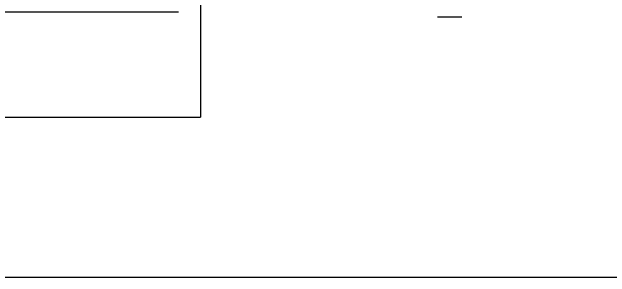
# Model space of a CAD drawing. Header units: millimetres. Extents: x 0 to 420, y 0 to 297.
# Drawn here: x 258.25 to 287.11, y 179.97 to 192.77 of the extents above; entities that cross this region are included whole.
import ezdxf

# ---------------------------------------------------------------- set-up
doc = ezdxf.new("R2010")
doc.units = ezdxf.units.MM
doc.layers.add('Sketch Geometry (ISO)', color=7, linetype='Continuous', lineweight=25)

msp = doc.modelspace()

# ---------------------------------------------------------------- linework, layer by layer
at = {"layer": 'Sketch Geometry (ISO)', "color": 1, "true_color": 0xff0000}
for p in [(267.353, 212.7), (168.503, 187.693)]:
    msp.add_line(p, (267.353, 187.693), dxfattribs=at)
at = {"layer": 'Sketch Geometry (ISO)'}
msp.add_line((168.503, 192.773), (266.284, 192.773), dxfattribs=at)
at = {"layer": 'Sketch Geometry (ISO)', "color": 7}
for p, q in [((278.779, 192.535), (279.957, 192.535)), ((153.193, 179.966), (331.63, 179.966))]:
    msp.add_line(p, q, dxfattribs=at)

doc.saveas('drawing.dxf')
